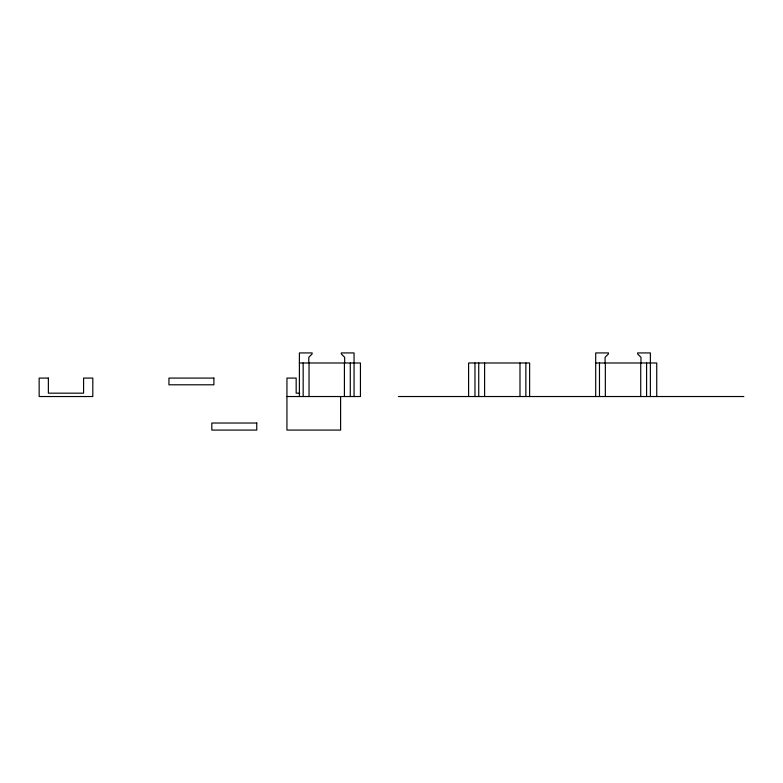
<?xml version="1.0" encoding="UTF-8"?>
<svg xmlns="http://www.w3.org/2000/svg" width="783" height="783" viewBox="0 0 783 783"><rect width="100%" height="100%" fill="white"/><g stroke="black" fill="none" stroke-linecap="round" stroke-linejoin="round"><path stroke-width="1.17" d="M299.39 362.989L360.434 362.989L360.434 396.531L286.94 396.531M595.697 362.989L656.741 362.989L656.741 396.531M299.811 393.174L296.17 393.174L296.17 378.081L286.94 378.081L286.94 430.073L340.605 430.073L340.605 396.531M398.4 396.531L743.85 396.531M650.37 396.531L650.37 352.927L637.626 352.927L637.626 353.936L640.974 357.293L640.974 362.989M646.592 362.989L646.592 396.531M640.729 362.989L640.729 396.531M605.337 362.989L605.337 396.531M605.093 362.989L605.093 357.293L608.44 353.936L608.44 352.927L595.697 352.927L595.697 396.531M599.475 362.989L599.475 396.531M529.631 396.531L529.631 362.989L468.596 362.989L468.596 396.531M525.863 362.989L525.863 396.531M519.99 362.989L519.99 396.531M484.608 362.989L484.608 396.531M478.736 362.989L478.736 396.531M474.968 362.989L474.968 396.531M354.063 396.531L354.063 352.927L341.31 352.927L341.31 353.936L344.667 357.293L344.667 362.989M350.285 362.989L350.285 396.531M344.412 362.989L344.412 396.531M309.031 362.989L309.031 396.531M308.786 362.989L308.786 357.293L312.133 353.936L312.133 352.927L299.39 352.927L299.39 396.531M303.168 362.989L303.168 396.531M48.37 378.081L39.15 378.081L39.15 396.531L92.815 396.531L92.815 378.081L83.585 378.081L83.585 393.174L48.37 393.174L48.37 378.081M213.886 378.081L168.942 378.081L168.942 384.796L213.886 384.796L213.886 378.081M256.755 423.026L211.811 423.026L211.811 430.073L256.755 430.073L256.755 423.026"/></g></svg>
